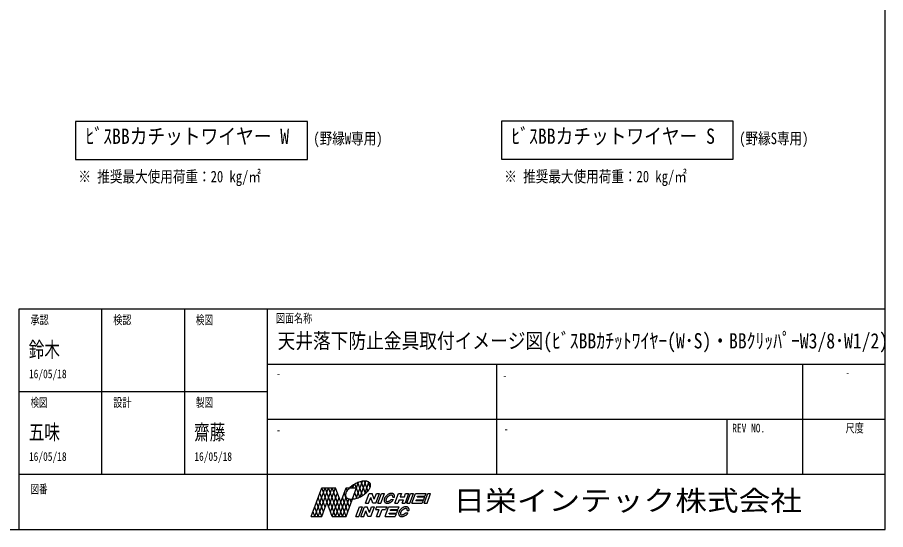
# Model space of a CAD drawing. Units: millimetres on the paper. Extents: x -3.97 to 3.97, y -2.75 to 2.75.
# Drawn here: x 0.867 to 3.971, y -2.745 to -0.913 of the extents above; entities that cross this region are included whole.
import ezdxf
from ezdxf.enums import TextEntityAlignment as Align

# ---------------------------------------------------------------- set-up
doc = ezdxf.new("R2010")
doc.units = ezdxf.units.MM
doc.header["$LTSCALE"] = 0.03
doc.layers.add('0-0_文字･図枠･寸法', color=7, linetype='Continuous')
doc.styles.add('ＭＳ ゴシック', font='')
doc.styles.get('ＭＳ ゴシック').set_extended_font_data('MS Gothic')

msp = doc.modelspace()

# ---------------------------------------------------------------- linework, layer by layer
at = {"layer": '0-0_文字･図枠･寸法'}
for p, q in [((3.96983, -2.7451), (3.96983, -0.71091)), ((1.16843, -1.95676), (1.16843, -2.54801)), ((1.46405, -1.95676), (1.46405, -2.54801)), ((1.75968, -1.95676), (1.75968, -2.7451)), ((3.96983, -2.15385), (1.75968, -2.15385)), ((2.5818, -2.54801), (2.5818, -2.15385)), ((3.67421, -2.15385), (3.67421, -2.54801)), ((1.75968, -2.25239), (0.8728, -2.25239)), ((3.96983, -2.35093), (1.75968, -2.35093)), ((3.40392, -2.35093), (3.40392, -2.54801)), ((3.96983, -2.54801), (0.8728, -2.54801)), ((2.04214, -2.69855), (2.08681, -2.57582)), ((2.07834, -2.63324), (2.10058, -2.57214)), ((2.08851, -2.5752), (2.08461, -2.57663)), ((2.09238, -2.57398), (2.08851, -2.5752)), ((2.0962, -2.57299), (2.09238, -2.57398)), ((2.09282, -2.62758), (2.11319, -2.5716)), ((2.11135, -2.61561), (2.09587, -2.57307)), ((2.09994, -2.57223), (2.0962, -2.57299)), ((2.10356, -2.57171), (2.09994, -2.57223)), ((2.10704, -2.57144), (2.10356, -2.57171)), ((2.11036, -2.57141), (2.10704, -2.57144)), ((2.1205, -2.60662), (2.10769, -2.57142)), ((2.10892, -2.61749), (2.12425, -2.57535)), ((2.11348, -2.57163), (2.11036, -2.57141)), ((2.11639, -2.57209), (2.11348, -2.57163)), ((2.11905, -2.57279), (2.11639, -2.57209)), ((2.12146, -2.57373), (2.11905, -2.57279)), ((2.12832, -2.59398), (2.12086, -2.57348)), ((2.1236, -2.5749), (2.12146, -2.57373)), ((2.12544, -2.57628), (2.1236, -2.5749)), ((2.12697, -2.57788), (2.12544, -2.57628)), ((1.9179, -2.69855), (1.95518, -2.59614)), ((1.93033, -2.69855), (1.9676, -2.59614)), ((1.94275, -2.69855), (1.98002, -2.59614)), ((1.99245, -2.69855), (1.95518, -2.59614)), ((1.95518, -2.69855), (1.99245, -2.59614)), ((1.95518, -2.59614), (2.00487, -2.59614)), ((2.00487, -2.69855), (1.9676, -2.59614)), ((1.98002, -2.66441), (2.00487, -2.59614)), ((2.0173, -2.69855), (1.98002, -2.59614)), ((2.02972, -2.69855), (1.99245, -2.59614)), ((2.00487, -2.69855), (2.04214, -2.59614)), ((2.04214, -2.69855), (2.00487, -2.59614)), ((2.04572, -2.60597), (2.04214, -2.59614)), ((2.04214, -2.59614), (2.07942, -2.59614)), ((2.0461, -2.60544), (2.04433, -2.60825)), ((2.04816, -2.60262), (2.0461, -2.60544)), ((2.0505, -2.59981), (2.04816, -2.60262)), ((2.05311, -2.59703), (2.0505, -2.59981)), ((2.05596, -2.5943), (2.05311, -2.59703)), ((2.05457, -2.59614), (2.05443, -2.59576)), ((2.05457, -2.59614), (2.05485, -2.59536)), ((2.05903, -2.59164), (2.05596, -2.5943)), ((2.0623, -2.58907), (2.05903, -2.59164)), ((2.06574, -2.58662), (2.0623, -2.58907)), ((2.06699, -2.59614), (2.06398, -2.58787)), ((2.06933, -2.58429), (2.06574, -2.58662)), ((2.06699, -2.59614), (2.07184, -2.58282)), ((2.07304, -2.58212), (2.06933, -2.58429)), ((2.07684, -2.5801), (2.07304, -2.58212)), ((2.09115, -2.62837), (2.0741, -2.58155)), ((2.08071, -2.57827), (2.07684, -2.5801)), ((2.08461, -2.57663), (2.08071, -2.57827)), ((2.10151, -2.6227), (2.08472, -2.57659)), ((2.11968, -2.60761), (2.12202, -2.6048)), ((2.12202, -2.6048), (2.12408, -2.60198)), ((2.12408, -2.60198), (2.12585, -2.59917)), ((2.12585, -2.59917), (2.1273, -2.5964)), ((2.12818, -2.57967), (2.12697, -2.57788)), ((2.1273, -2.5964), (2.12843, -2.59369)), ((2.12907, -2.58164), (2.12818, -2.57967)), ((2.12843, -2.59369), (2.12924, -2.59105)), ((2.12962, -2.58378), (2.12907, -2.58164)), ((2.12924, -2.59105), (2.12971, -2.5885)), ((2.12983, -2.58608), (2.12962, -2.58378)), ((2.12971, -2.5885), (2.12983, -2.58608)), ((1.96139, -2.68148), (1.94275, -2.63028)), ((1.9676, -2.66441), (1.94896, -2.61321)), ((1.98624, -2.68148), (2.01108, -2.61321)), ((1.99245, -2.69855), (2.0173, -2.63028)), ((2.0173, -2.69855), (2.04267, -2.62882)), ((2.04836, -2.68148), (2.02972, -2.63028)), ((2.02972, -2.69855), (2.05281, -2.6351)), ((2.05457, -2.66441), (2.03593, -2.61321)), ((2.04047, -2.61892), (2.04034, -2.62135)), ((2.04034, -2.62135), (2.04056, -2.62364)), ((2.04094, -2.61638), (2.04047, -2.61892)), ((2.04056, -2.62364), (2.04111, -2.62578)), ((2.04174, -2.61374), (2.04094, -2.61638)), ((2.04111, -2.62578), (2.04199, -2.62775)), ((2.04288, -2.61102), (2.04174, -2.61374)), ((2.04199, -2.62775), (2.04321, -2.62955)), ((2.04433, -2.60825), (2.04288, -2.61102)), ((2.04321, -2.62955), (2.04474, -2.63114)), ((2.04474, -2.63114), (2.04658, -2.63252)), ((2.04658, -2.63252), (2.04871, -2.63369)), ((2.04871, -2.63369), (2.05112, -2.63463)), ((2.05112, -2.63463), (2.05379, -2.63533)), ((2.05379, -2.63533), (2.0567, -2.63579)), ((2.06078, -2.64734), (2.05657, -2.63578)), ((2.0567, -2.63579), (2.05982, -2.63601)), ((2.05982, -2.63601), (2.06314, -2.63598)), ((2.06314, -2.63598), (2.06662, -2.63571)), ((2.06662, -2.63571), (2.07024, -2.63519)), ((2.06885, -2.63539), (2.06699, -2.63028)), ((2.07024, -2.63519), (2.07398, -2.63444)), ((2.08028, -2.63266), (2.0732, -2.61321)), ((2.07398, -2.63444), (2.0778, -2.63344)), ((2.0778, -2.63344), (2.08167, -2.63223)), ((2.08167, -2.63223), (2.08557, -2.63079)), ((2.08557, -2.63079), (2.08947, -2.62915)), ((2.08947, -2.62915), (2.09334, -2.62732)), ((2.09334, -2.62732), (2.09714, -2.62531)), ((2.09714, -2.62531), (2.10085, -2.62313)), ((2.10085, -2.62313), (2.10444, -2.6208)), ((2.10444, -2.6208), (2.10788, -2.61835)), ((2.10788, -2.61835), (2.11115, -2.61578)), ((2.11115, -2.61578), (2.11422, -2.61312)), ((2.11224, -2.65077), (2.1251, -2.61542)), ((2.11422, -2.61312), (2.11707, -2.61039)), ((2.11707, -2.61039), (2.11968, -2.60761)), ((2.12284, -2.65077), (2.1304, -2.62999)), ((2.1251, -2.61542), (2.13571, -2.61542)), ((2.13797, -2.65077), (2.1304, -2.62999)), ((2.14327, -2.6362), (2.13571, -2.61542)), ((2.14327, -2.6362), (2.15084, -2.61542)), ((2.14857, -2.65077), (2.16144, -2.61542)), ((2.15084, -2.61542), (2.16144, -2.61542)), ((2.15564, -2.65077), (2.16851, -2.61542)), ((2.16625, -2.65077), (2.17912, -2.61542)), ((2.16851, -2.61542), (2.17912, -2.61542)), ((2.17841, -2.63864), (2.17835, -2.63997)), ((2.17859, -2.63727), (2.17841, -2.63864)), ((2.17889, -2.63588), (2.17859, -2.63727)), ((2.1793, -2.63447), (2.17889, -2.63588)), ((2.17983, -2.63304), (2.1793, -2.63447)), ((2.18047, -2.63162), (2.17983, -2.63304)), ((2.18121, -2.63021), (2.18047, -2.63162)), ((2.18206, -2.62882), (2.18121, -2.63021)), ((2.183, -2.62745), (2.18206, -2.62882)), ((2.18403, -2.62612), (2.183, -2.62745)), ((2.18515, -2.62484), (2.18403, -2.62612)), ((2.18634, -2.6236), (2.18515, -2.62484)), ((2.1876, -2.62243), (2.18634, -2.6236)), ((2.18892, -2.62132), (2.1876, -2.62243)), ((2.19029, -2.6203), (2.18892, -2.62132)), ((2.19171, -2.61935), (2.19029, -2.6203)), ((2.19316, -2.61849), (2.19171, -2.61935)), ((2.19463, -2.61772), (2.19316, -2.61849)), ((2.19612, -2.61705), (2.19463, -2.61772)), ((2.19762, -2.61649), (2.19612, -2.61705)), ((2.19911, -2.61603), (2.19762, -2.61649)), ((2.20059, -2.61568), (2.19911, -2.61603)), ((2.20204, -2.61544), (2.20059, -2.61568)), ((2.20346, -2.61532), (2.20204, -2.61544)), ((2.20214, -2.63887), (2.20324, -2.63785)), ((2.20324, -2.63785), (2.20353, -2.63755)), ((2.20485, -2.6153), (2.20346, -2.61532)), ((2.20353, -2.63755), (2.2118, -2.63755)), ((2.20618, -2.61541), (2.20485, -2.6153)), ((2.20745, -2.61562), (2.20618, -2.61541)), ((2.20866, -2.61595), (2.20745, -2.61562)), ((2.20979, -2.61639), (2.20866, -2.61595)), ((2.20893, -2.62854), (2.2091, -2.62779)), ((2.20893, -2.62854), (2.2155, -2.62854)), ((2.21084, -2.61693), (2.20979, -2.61639)), ((2.2118, -2.61758), (2.21084, -2.61693)), ((2.21084, -2.63891), (2.2118, -2.63755)), ((2.21267, -2.61832), (2.2118, -2.61758)), ((2.21343, -2.61917), (2.21267, -2.61832)), ((2.21409, -2.6201), (2.21343, -2.61917)), ((2.21464, -2.62111), (2.21409, -2.6201)), ((2.21508, -2.6222), (2.21464, -2.62111)), ((2.2154, -2.62336), (2.21508, -2.6222)), ((2.21561, -2.62458), (2.2154, -2.62336)), ((2.2155, -2.62854), (2.21565, -2.62718)), ((2.21569, -2.62586), (2.21561, -2.62458)), ((2.21565, -2.62718), (2.21569, -2.62586)), ((2.21673, -2.65077), (2.2296, -2.61542)), ((2.23197, -2.63804), (2.22733, -2.65077)), ((2.2296, -2.61542), (2.2402, -2.61542)), ((2.23197, -2.63804), (2.24709, -2.63804)), ((2.2402, -2.61542), (2.23557, -2.62815)), ((2.23557, -2.62815), (2.2507, -2.62815)), ((2.24246, -2.65077), (2.24709, -2.63804)), ((2.2507, -2.62815), (2.25533, -2.61542)), ((2.26594, -2.61542), (2.25307, -2.65077)), ((2.25533, -2.61542), (2.26594, -2.61542)), ((2.26014, -2.65077), (2.27301, -2.61542)), ((2.27074, -2.65077), (2.28361, -2.61542)), ((2.27301, -2.61542), (2.28361, -2.61542)), ((2.27781, -2.65077), (2.29068, -2.61542)), ((2.29068, -2.61542), (2.32702, -2.61542)), ((2.29202, -2.64087), (2.29305, -2.63804)), ((2.29305, -2.63804), (2.31879, -2.63804)), ((2.29665, -2.62815), (2.29768, -2.62532)), ((2.29665, -2.62815), (2.32239, -2.62815)), ((2.29768, -2.62532), (2.32342, -2.62532)), ((2.32239, -2.62815), (2.31879, -2.63804)), ((2.32122, -2.65077), (2.33409, -2.61542)), ((2.32702, -2.61542), (2.32342, -2.62532)), ((2.33183, -2.65077), (2.3447, -2.61542)), ((2.33409, -2.61542), (2.3447, -2.61542)), ((1.94275, -2.69855), (1.93033, -2.66441)), ((1.95518, -2.69855), (1.93654, -2.64734)), ((2.07717, -2.69855), (2.09004, -2.66319)), ((2.09004, -2.66319), (2.10064, -2.66319)), ((2.09485, -2.69855), (2.10771, -2.66319)), ((2.10771, -2.66319), (2.11832, -2.66319)), ((2.11224, -2.65077), (2.12284, -2.65077)), ((2.12588, -2.68398), (2.11832, -2.66319)), ((2.12588, -2.68398), (2.13345, -2.66319)), ((2.13119, -2.69855), (2.14405, -2.66319)), ((2.13345, -2.66319), (2.14405, -2.66319)), ((2.14857, -2.65077), (2.13797, -2.65077)), ((2.15112, -2.66319), (2.14752, -2.67309)), ((2.15564, -2.65077), (2.16625, -2.65077)), ((2.17835, -2.63997), (2.17841, -2.64125)), ((2.17841, -2.64125), (2.17859, -2.64249)), ((2.17859, -2.64249), (2.17889, -2.64366)), ((2.17889, -2.64366), (2.17931, -2.64476)), ((2.17931, -2.64476), (2.17983, -2.64579)), ((2.17983, -2.64579), (2.18047, -2.64674)), ((2.18047, -2.64674), (2.18122, -2.6476)), ((2.18122, -2.6476), (2.18206, -2.64837)), ((2.18166, -2.69855), (2.19453, -2.66319)), ((2.18206, -2.64837), (2.18301, -2.64904)), ((2.18301, -2.64904), (2.18404, -2.6496)), ((2.18404, -2.6496), (2.18515, -2.65006)), ((2.18483, -2.63915), (2.1848, -2.63958)), ((2.18515, -2.65006), (2.18634, -2.65041)), ((2.18634, -2.65041), (2.18761, -2.65065)), ((2.18761, -2.65065), (2.18893, -2.65077)), ((2.18893, -2.65077), (2.1903, -2.65078)), ((2.1903, -2.65078), (2.19171, -2.65068)), ((2.19171, -2.65068), (2.19316, -2.65047)), ((2.19316, -2.65047), (2.19464, -2.65014)), ((2.19453, -2.66319), (2.23087, -2.66319)), ((2.19464, -2.65014), (2.19613, -2.6497)), ((2.19613, -2.6497), (2.19762, -2.64916)), ((2.19762, -2.64916), (2.19912, -2.64851)), ((2.19912, -2.64851), (2.20059, -2.64776)), ((2.20059, -2.64776), (2.20205, -2.64692)), ((2.20205, -2.64692), (2.20347, -2.64599)), ((2.20347, -2.64599), (2.20485, -2.64498)), ((2.20485, -2.64498), (2.20619, -2.64389)), ((2.20619, -2.64389), (2.20746, -2.64273)), ((2.20746, -2.64273), (2.20866, -2.64151)), ((2.20866, -2.64151), (2.20979, -2.64023)), ((2.20979, -2.64023), (2.21084, -2.63891)), ((2.21673, -2.65077), (2.22733, -2.65077)), ((2.23087, -2.66319), (2.22727, -2.67309)), ((2.24067, -2.6691), (2.23935, -2.6702)), ((2.24204, -2.66807), (2.24067, -2.6691)), ((2.24346, -2.66712), (2.24204, -2.66807)), ((2.24246, -2.65077), (2.25307, -2.65077)), ((2.24491, -2.66626), (2.24346, -2.66712)), ((2.24638, -2.6655), (2.24491, -2.66626)), ((2.24787, -2.66483), (2.24638, -2.6655)), ((2.24937, -2.66426), (2.24787, -2.66483)), ((2.25086, -2.6638), (2.24937, -2.66426)), ((2.25234, -2.66345), (2.25086, -2.6638)), ((2.2538, -2.66322), (2.25234, -2.66345)), ((2.25522, -2.66309), (2.2538, -2.66322)), ((2.2566, -2.66308), (2.25522, -2.66309)), ((2.25793, -2.66318), (2.2566, -2.66308)), ((2.25921, -2.6634), (2.25793, -2.66318)), ((2.26041, -2.66372), (2.25921, -2.6634)), ((2.26014, -2.65077), (2.27074, -2.65077)), ((2.26154, -2.66416), (2.26041, -2.66372)), ((2.26259, -2.66471), (2.26154, -2.66416)), ((2.26355, -2.66535), (2.26259, -2.66471)), ((2.26442, -2.6661), (2.26355, -2.66535)), ((2.26519, -2.66694), (2.26442, -2.6661)), ((2.26585, -2.66787), (2.26519, -2.66694)), ((2.2664, -2.66888), (2.26585, -2.66787)), ((2.26683, -2.66997), (2.2664, -2.66888)), ((2.27781, -2.65077), (2.31415, -2.65077)), ((2.32122, -2.65077), (2.33183, -2.65077)), ((1.9179, -2.69855), (1.95518, -2.69855)), ((1.93033, -2.69855), (1.92412, -2.68148)), ((1.99245, -2.69855), (2.04214, -2.69855)), ((2.09485, -2.69855), (2.10545, -2.69855)), ((2.10545, -2.69855), (2.11302, -2.67776)), ((2.12058, -2.69855), (2.11302, -2.67776)), ((2.13119, -2.69855), (2.12058, -2.69855)), ((2.14752, -2.67309), (2.16039, -2.67309)), ((2.15112, -2.69855), (2.16039, -2.67309)), ((2.15112, -2.69855), (2.16173, -2.69855)), ((2.18166, -2.69855), (2.218, -2.69855)), ((2.20051, -2.67592), (2.20153, -2.67309)), ((2.20051, -2.67592), (2.22624, -2.67592)), ((2.20153, -2.67309), (2.22727, -2.67309)), ((2.22624, -2.67592), (2.22264, -2.68582)), ((2.23017, -2.68641), (2.23011, -2.68774)), ((2.23011, -2.68774), (2.23017, -2.68903)), ((2.23035, -2.68505), (2.23017, -2.68641)), ((2.23017, -2.68903), (2.23035, -2.69026)), ((2.23064, -2.68365), (2.23035, -2.68505)), ((2.23035, -2.69026), (2.23065, -2.69143)), ((2.23106, -2.68224), (2.23064, -2.68365)), ((2.23065, -2.69143), (2.23106, -2.69254)), ((2.23159, -2.68082), (2.23106, -2.68224)), ((2.23106, -2.69254), (2.23159, -2.69357)), ((2.23222, -2.6794), (2.23159, -2.68082)), ((2.23159, -2.69357), (2.23223, -2.69452)), ((2.23297, -2.67799), (2.23222, -2.6794)), ((2.23223, -2.69452), (2.23297, -2.69538)), ((2.23381, -2.67659), (2.23297, -2.67799)), ((2.23297, -2.69538), (2.23382, -2.69614)), ((2.23475, -2.67523), (2.23381, -2.67659)), ((2.23382, -2.69614), (2.23476, -2.69681)), ((2.23579, -2.6739), (2.23475, -2.67523)), ((2.23476, -2.69681), (2.23579, -2.69738)), ((2.2369, -2.67261), (2.23579, -2.6739)), ((2.23579, -2.69738), (2.23691, -2.69783)), ((2.23809, -2.67138), (2.2369, -2.67261)), ((2.23691, -2.69783), (2.2381, -2.69818)), ((2.23935, -2.6702), (2.23809, -2.67138)), ((2.2381, -2.69818), (2.23936, -2.69842)), ((2.23936, -2.69842), (2.24068, -2.69855)), ((2.24068, -2.69855), (2.24205, -2.69856)), ((2.24205, -2.69856), (2.24347, -2.69846)), ((2.24347, -2.69846), (2.24492, -2.69824)), ((2.24492, -2.69824), (2.24639, -2.69791)), ((2.24639, -2.69791), (2.24788, -2.69748)), ((2.24788, -2.69748), (2.24938, -2.69693)), ((2.24938, -2.69693), (2.25087, -2.69629)), ((2.25087, -2.69629), (2.25235, -2.69554)), ((2.25235, -2.69554), (2.2538, -2.6947)), ((2.2538, -2.6947), (2.25523, -2.69377)), ((2.255, -2.68562), (2.25528, -2.68533)), ((2.25523, -2.69377), (2.25661, -2.69275)), ((2.25528, -2.68533), (2.26356, -2.68533)), ((2.25661, -2.69275), (2.25794, -2.69166)), ((2.25794, -2.69166), (2.25921, -2.69051)), ((2.25921, -2.69051), (2.26042, -2.68928)), ((2.26042, -2.68928), (2.26155, -2.68801)), ((2.26068, -2.67631), (2.26085, -2.67557)), ((2.26068, -2.67631), (2.26725, -2.67631)), ((2.26155, -2.68801), (2.2626, -2.68669)), ((2.2626, -2.68669), (2.26356, -2.68533)), ((2.26716, -2.67113), (2.26683, -2.66997)), ((2.26736, -2.67235), (2.26716, -2.67113)), ((2.26725, -2.67631), (2.26741, -2.67495)), ((2.26744, -2.67363), (2.26736, -2.67235)), ((2.26741, -2.67495), (2.26744, -2.67363)), ((-3.96983, -2.7451), (3.96983, -2.7451))]:
    msp.add_line(p, q, dxfattribs=at)
for points in [[(1.07544, -1.28472), (1.07544, -1.42061), (1.9041, -1.42061), (1.9041, -1.28472)], [(2.59804, -1.2844), (2.59804, -1.42029), (3.4267, -1.42029), (3.4267, -1.2844)]]:
    msp.add_lwpolyline(points, close=True, dxfattribs=at)
for points in [[(3.96983, -1.95676), (0.8728, -1.95676), (0.8728, -2.7451)], [(2.20833, -2.62311), (2.2082, -2.62296), (2.20805, -2.62283), (2.2079, -2.6227), (2.20772, -2.62257), (2.20753, -2.62245), (2.20731, -2.62234), (2.20707, -2.62223), (2.20681, -2.62212), (2.20651, -2.62203), (2.2062, -2.62194), (2.20585, -2.62187), (2.20548, -2.62181), (2.20508, -2.62176), (2.20465, -2.62174), (2.20419, -2.62173), (2.20372, -2.62175), (2.20322, -2.62179), (2.20276, -2.62184), (2.20159, -2.62205), (2.20043, -2.62235), (2.19923, -2.62275), (2.19799, -2.62326), (2.19674, -2.62387), (2.19549, -2.62458), (2.19426, -2.62538), (2.19306, -2.62626), (2.1919, -2.62722), (2.1908, -2.62824), (2.18977, -2.62932), (2.18882, -2.63044), (2.18796, -2.63159), (2.18719, -2.63275), (2.18653, -2.63391), (2.18598, -2.63505), (2.18553, -2.63616), (2.1852, -2.63723), (2.18495, -2.6383), (2.18489, -2.6387), (2.18483, -2.63915)], [(2.2091, -2.62779), (2.20916, -2.62739), (2.20921, -2.62694), (2.20925, -2.62651), (2.20925, -2.62611), (2.20924, -2.62573), (2.20922, -2.62538), (2.20917, -2.62505), (2.20911, -2.62475), (2.20904, -2.62447), (2.20897, -2.62422), (2.20888, -2.62399), (2.20878, -2.62378), (2.20868, -2.62359), (2.20857, -2.62342), (2.20846, -2.62326), (2.20833, -2.62311)], [(2.07717, -2.69855), (2.08778, -2.69855), (2.10064, -2.66319)], [(2.15112, -2.66319), (2.18746, -2.66319), (2.18386, -2.67309)], [(2.1848, -2.63958), (2.18479, -2.63998), (2.1848, -2.64036), (2.18483, -2.64071), (2.18488, -2.64104), (2.18493, -2.64134), (2.185, -2.64162), (2.18508, -2.64187), (2.18517, -2.6421), (2.18526, -2.64231), (2.18537, -2.6425), (2.18548, -2.64267), (2.18559, -2.64283), (2.18571, -2.64298), (2.18585, -2.64312), (2.18599, -2.64326), (2.18615, -2.64339), (2.18633, -2.64351), (2.18652, -2.64364), (2.18674, -2.64375), (2.18698, -2.64386), (2.18724, -2.64397), (2.18753, -2.64406), (2.18785, -2.64415), (2.1882, -2.64422), (2.18857, -2.64428), (2.18897, -2.64432), (2.1894, -2.64435), (2.18985, -2.64435), (2.19033, -2.64434), (2.19083, -2.6443), (2.19135, -2.64424), (2.19189, -2.64415), (2.19239, -2.64406), (2.19361, -2.64374), (2.19482, -2.64334), (2.19606, -2.64283), (2.19731, -2.64222), (2.19855, -2.64151), (2.19979, -2.64071)], [(2.19979, -2.64071), (2.20099, -2.63983), (2.20214, -2.63887)], [(2.26009, -2.67088), (2.25995, -2.67074), (2.25981, -2.6706), (2.25965, -2.67047), (2.25947, -2.67035), (2.25928, -2.67023), (2.25906, -2.67011), (2.25882, -2.67), (2.25856, -2.6699), (2.25827, -2.6698), (2.25795, -2.66971), (2.2576, -2.66964), (2.25723, -2.66958), (2.25683, -2.66954), (2.2564, -2.66951), (2.25595, -2.66951), (2.25547, -2.66952), (2.25497, -2.66956), (2.25451, -2.66962), (2.25335, -2.66982), (2.25219, -2.67012), (2.25098, -2.67053), (2.24975, -2.67103), (2.2485, -2.67164), (2.24725, -2.67235), (2.24602, -2.67315), (2.24481, -2.67403), (2.24366, -2.67499), (2.24256, -2.67602), (2.24153, -2.67709), (2.24058, -2.67821), (2.23971, -2.67936), (2.23895, -2.68052), (2.23829, -2.68168), (2.23773, -2.68283), (2.23729, -2.68394), (2.23695, -2.685), (2.23671, -2.68607), (2.23664, -2.68648), (2.23659, -2.68693)], [(2.29202, -2.64087), (2.31776, -2.64087), (2.31415, -2.65077)], [(2.16173, -2.69855), (2.17099, -2.67309), (2.18386, -2.67309)], [(2.19587, -2.68865), (2.1969, -2.68582), (2.22264, -2.68582)], [(2.19587, -2.68865), (2.22161, -2.68865), (2.218, -2.69855)], [(2.23659, -2.68693), (2.23656, -2.68735), (2.23655, -2.68776), (2.23656, -2.68814), (2.23659, -2.68849), (2.23663, -2.68881), (2.23669, -2.68912), (2.23676, -2.68939), (2.23684, -2.68964), (2.23692, -2.68987), (2.23702, -2.69008), (2.23712, -2.69027), (2.23723, -2.69045), (2.23734, -2.69061), (2.23747, -2.69076), (2.2376, -2.6909), (2.23775, -2.69103), (2.23791, -2.69116), (2.23808, -2.69129), (2.23828, -2.69141), (2.23849, -2.69153), (2.23873, -2.69164), (2.239, -2.69174), (2.23929, -2.69184), (2.2396, -2.69192), (2.23995, -2.692), (2.24032, -2.69206), (2.24073, -2.6921), (2.24115, -2.69212), (2.24161, -2.69213), (2.24208, -2.69211), (2.24258, -2.69208), (2.24311, -2.69202), (2.24365, -2.69193), (2.24415, -2.69183), (2.24537, -2.69152), (2.24657, -2.69111), (2.24781, -2.69061), (2.24906, -2.69), (2.25031, -2.68929)], [(2.25031, -2.68929), (2.25154, -2.68849), (2.25274, -2.6876), (2.2539, -2.68665), (2.255, -2.68562)], [(2.26085, -2.67557), (2.26092, -2.67516), (2.26097, -2.67471), (2.261, -2.67428), (2.26101, -2.67388), (2.261, -2.6735), (2.26097, -2.67315), (2.26093, -2.67282), (2.26087, -2.67252), (2.2608, -2.67225), (2.26072, -2.672), (2.26063, -2.67177), (2.26054, -2.67156), (2.26043, -2.67137), (2.26033, -2.67119), (2.26021, -2.67103), (2.26009, -2.67088)]]:
    msp.add_lwpolyline(points, dxfattribs=at)

# ---------------------------------------------------------------- texts
at = {"layer": '0-0_文字･図枠･寸法', "style": 'ＭＳ ゴシック'}
for s, height, width, p in [('ﾋﾞｽBBカチットワイヤー W', 0.05461, 0.85, (1.11071, -1.38171)), ('ﾋﾞｽBBカチットワイヤー S', 0.05461, 0.85, (2.63331, -1.38138)), ('(野縁W専用)', 0.04128, 0.8, (1.92521, -1.37891)), ('(野縁S専用)', 0.04128, 0.8, (3.44781, -1.37859)), ('※ 推奨最大使用荷重：20 kg/㎡', 0.04128, 0.8, (1.08529, -1.51524)), ('※ 推奨最大使用荷重：20 kg/㎡', 0.04128, 0.8, (2.60789, -1.51492)), ('承認', 0.03096, 0.75, (0.9143, -2.01981)), ('検認', 0.03096, 0.75, (1.20992, -2.01981)), ('検図', 0.03096, 0.7, (1.50555, -2.01981)), ('図面名称', 0.03096, 0.75, (1.79139, -2.01394)), ('天井落下防止金具取付イメージ図(ﾋﾞｽBBｶﾁｯﾄﾜｲﾔｰ(W･S)・BBｸﾘｯﾊﾟｰW3/8･W1/2)', 0.05461, 0.85, (1.79737, -2.11338)), ('鈴木', 0.05461, 0.75, (0.9077, -2.14469)), ('16/05/18', 0.03096, 0.8, (0.90845, -2.21268)), ('-', 0.03096, 0.65, (1.79349, -2.21081)), ('-', 0.03096, 0.65, (2.60298, -2.21889)), ('-', 0.03096, 0.65, (3.82848, -2.20825)), ('検図', 0.03096, 0.7, (0.9143, -2.31544)), ('設計', 0.03096, 0.75, (1.20992, -2.31544)), ('製図', 0.03096, 0.7, (1.50555, -2.31544)), ('五味', 0.05461, 0.75, (0.9077, -2.44032)), ('齋藤', 0.05461, 0.75, (1.49895, -2.44032)), ('-', 0.03096, 0.65, (1.79342, -2.4126)), ('-', 0.03096, 0.65, (2.60779, -2.40904)), ('REV NO.', 0.03096, 0.8, (3.42292, -2.40678)), ('尺度', 0.03096, 0.75, (3.82817, -2.40678)), ('16/05/18', 0.03096, 0.8, (0.90845, -2.50831)), ('16/05/18', 0.03096, 0.8, (1.4997, -2.50831)), ('図番', 0.03096, 0.7, (0.9143, -2.62508)), ('日栄インテック株式会社', 0.07224, 1.15, (2.42592, -2.69904))]:
    msp.add_text(s, height=height, dxfattribs=dict(at, width=width)).set_placement(p, align=Align.BOTTOM_LEFT)

doc.saveas('drawing.dxf')
